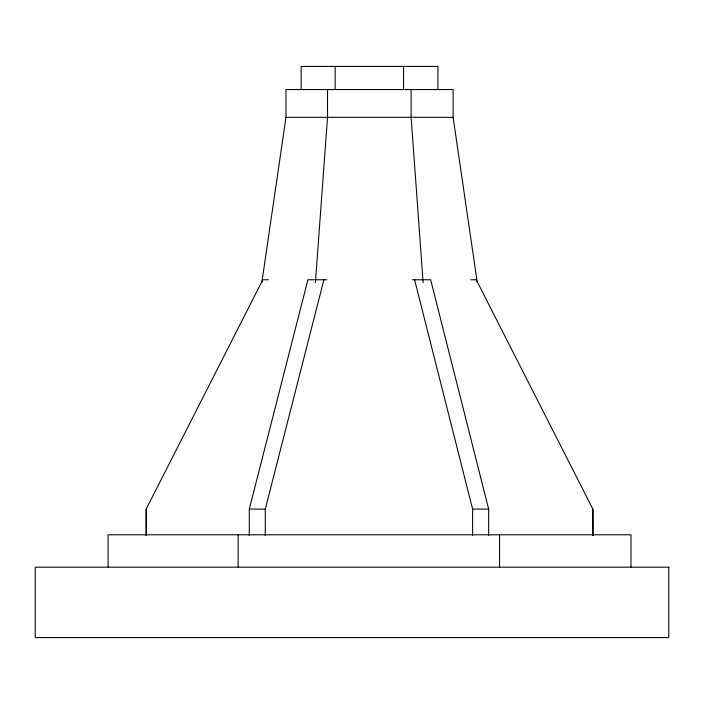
<?xml version="1.0" encoding="UTF-8"?>
<svg xmlns="http://www.w3.org/2000/svg" width="704" height="704" viewBox="0 0 704 704"><rect width="100%" height="100%" fill="white"/><g stroke="black" fill="none" stroke-linecap="round" stroke-linejoin="round"><path stroke-width="1.06" d="M315.392 282.638L327.545 117.322L327.545 89.558M261.835 282.471L285.974 117.322L285.974 89.558L453.121 89.558L453.121 117.322L477.259 282.471M249.286 535.48L249.286 509.106L307.912 279.761L326.85 279.761M265.285 535.48L265.285 509.106L323.91 279.761M146.23 509.106L146.23 535.48L146.168 509.106L262.812 279.761L268.294 279.761M285.974 117.322L453.121 117.322M412.412 279.761L430.646 279.761L488.664 509.106L488.664 535.48M470.747 279.761L476.282 279.761M249.286 509.106L265.285 509.106M414.594 279.761L472.604 509.106L488.664 509.106M592.874 509.106L592.926 535.48L592.874 509.106L476.23 279.761M423.13 282.638L411.118 117.322L411.118 89.558M630.986 567.178L630.986 534.785L108.108 534.785L108.108 567.178M499.576 534.785L499.576 567.178M472.604 509.106L472.604 535.48M437.941 89.558L437.941 66.422L301.154 66.422L301.154 89.558M403.559 66.422L403.559 89.558M335.174 66.422L335.174 89.558M238.137 534.785L238.137 567.178M668.8 567.178L35.2 567.178L35.2 637.578L668.8 637.578L668.8 567.178"/></g></svg>
